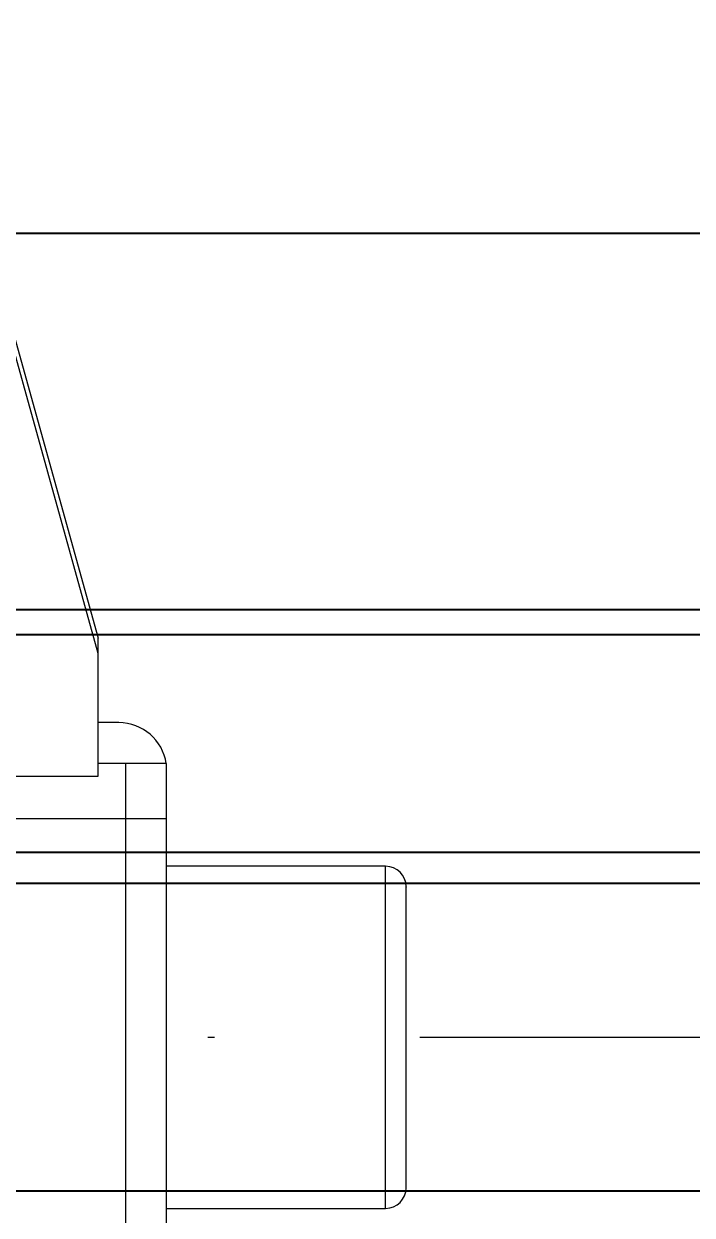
# Model space of a CAD drawing. Header units: centimetres. Extents: x 470464 to 524273, y 49611 to 59074.
# Drawn here: x 503195.11 to 503204.88, y 52537.71 to 52555.13 of the extents above; entities that cross this region are included whole.
import ezdxf

# ---------------------------------------------------------------- set-up
doc = ezdxf.new("R2010")
doc.units = ezdxf.units.CM
doc.header["$MEASUREMENT"] = 0
doc.linetypes.add('1244_Aselsan_MIUM_3000$0$ACAD_ISO10W100', pattern=[18, 12, -3, 0, -3])
doc.layers.add('S-COLS-CONC', color=4, linetype='Continuous', lineweight=40)
doc.layers.add('vinç', color=7, linetype='Continuous')

# ---------------------------------------------------------------- blocks, each defined once
blk = doc.blocks.new('ytrbnjytrbtrbrervrer')
at = {"color": 2, "linetype": 'Continuous', "lineweight": 25}
for p, q in [((429423.711, 71728.803), (429426.211, 71719.823)), ((429426.211, 71719.603), (429423.711, 71728.583)), ((429426.211, 71719.603), (429426.211, 71719.823)), ((429426.211, 71717.807), (429426.211, 71719.603)), ((429426.511, 71718.591), (429426.211, 71718.591)), ((429426.611, 71717.991), (429426.211, 71717.991)), ((429426.611, 71717.991), (429426.611, 71717.191)), ((429427.211, 71717.991), (429426.611, 71717.991)), ((429427.211, 71717.191), (429427.211, 71717.991)), ((429422.211, 71717.807), (429426.211, 71717.807)), ((429421.711, 71717.191), (429426.611, 71717.191)), ((429426.611, 71717.191), (429426.611, 71710.791)), ((429426.611, 71717.191), (429427.211, 71717.191)), ((429427.211, 71710.791), (429427.211, 71717.191)), ((429430.411, 71716.491), (429427.211, 71716.491)), ((429430.411, 71715.713), (429430.411, 71716.491)), ((429430.411, 71711.491), (429430.411, 71715.713)), ((429427.211, 71711.491), (429430.411, 71711.491))]:
    blk.add_line(p, q, dxfattribs=at)
for centre, radius, start, end in [((429426.511, 71717.891), 0.7, 8.2132, 90), ((429430.411, 71716.191), 0.3, 0, 90), ((429430.411, 71711.791), 0.3, 270, 0)]:
    blk.add_arc(centre, radius, start, end, dxfattribs=at)
for points, knots in [([(429430.711, 71715.506), (429430.711, 71715.598), (429430.711, 71715.788), (429430.711, 71716.003), (429430.711, 71716.142), (429430.711, 71716.203), (429430.711, 71716.188), (429430.711, 71716.186)], [0, 0, 0, 0, 0.2255901, 0.4646916, 0.7137354, 0.9680638, 1, 1, 1, 1]), ([(429430.711, 71711.796), (429430.711, 71711.801), (429430.711, 71711.808), (429430.711, 71711.875), (429430.711, 71711.969), (429430.711, 71712.132), (429430.711, 71712.387), (429430.711, 71712.697), (429430.711, 71713.065), (429430.711, 71713.484), (429430.711, 71713.934), (429430.711, 71714.312), (429430.711, 71714.603), (429430.711, 71714.878), (429430.711, 71715.193), (429430.711, 71715.404), (429430.711, 71715.506)], [0, 0, 0, 0, 0.07741, 0.120804, 0.164209, 0.247436, 0.325959, 0.404483, 0.48771, 0.574397, 0.662924, 0.751451, 0.794845, 0.838249, 0.921476, 1, 1, 1, 1])]:
    blk.add_open_spline(points, degree=3, knots=knots, dxfattribs=at)
blk = doc.blocks.new('tfdyktstrkydsrtdykulkdtkyg')
at = {"color": 2, "linetype": '1244_Aselsan_MIUM_3000$0$ACAD_ISO10W100'}
blk.add_line((413349.485, 75894.588), (414524.685, 75894.588), dxfattribs=at)
at = {"layer": 'S-COLS-CONC', "color": 2}
for p, q in [((414524.685, 75896.838), (413349.485, 75896.838)), ((414524.685, 75892.338), (413349.485, 75892.338)), ((414524.685, 75891.888), (413349.485, 75891.888)), ((414524.685, 75888.704), (413349.485, 75888.704)), ((414524.685, 75888.338), (413349.485, 75888.338))]:
    blk.add_line(p, q, dxfattribs=at)
blk = doc.blocks.new('dsrtertytresutrjdfurtdh')
at = {"layer": 'S-COLS-CONC', "color": 2}
blk.add_lwpolyline([(413334.385, 75806.838), (414539.785, 75806.838), (414539.785, 75771.838), (413334.385, 75771.838)], close=True, dxfattribs=at)
at = {"layer": 'vinç', "color": 2}
blk.add_blockref('tfdyktstrkydsrtdykulkdtkyg', (0, -111), dxfattribs=at)
blk = doc.blocks.new('ppppppppprwwwwwww')
at = {"layer": 'vinç', "color": 2, "xscale": -1, "rotation": 180}
blk.add_blockref('dsrtertytresutrjdfurtdh', (0, 151477.176), dxfattribs=at)
blk = doc.blocks.new('teyrujehkutk5rjykturjset')
at = {"layer": 'vinç', "color": 2}
for name, p in [('ytrbnjytrbtrbrervrer', (-15647.027, 3979.597)), ('ppppppppprwwwwwww', (0, 0))]:
    blk.add_blockref(name, p, dxfattribs=at)
blk = doc.blocks.new('rtrtjhrkıtyurjtyrkurjt')
at = {"layer": 'vinç', "color": 2}
blk.add_blockref('teyrujehkutk5rjykturjset', (3449.374, -3989.374), dxfattribs=at)

msp = doc.modelspace()

# ---------------------------------------------------------------- block references
at = {"layer": 'vinç', "color": 2}
msp.add_blockref('rtrtjhrkıtyurjtyrkurjt', (85967.638, -19163.9), dxfattribs=at)

doc.saveas('drawing.dxf')
